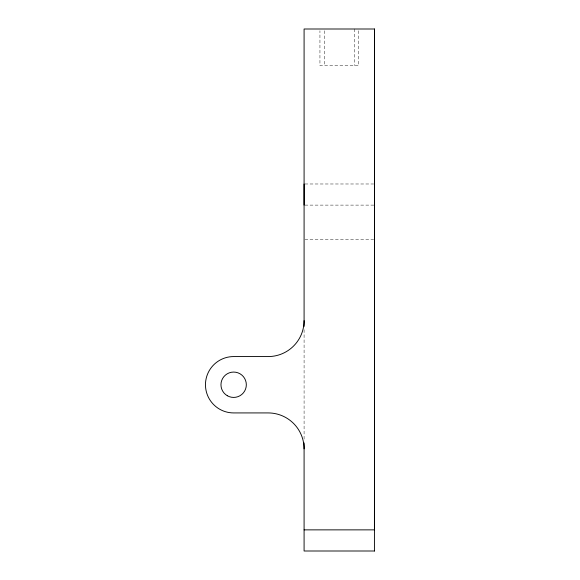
<?xml version="1.0" encoding="UTF-8"?>
<svg xmlns="http://www.w3.org/2000/svg" width="580" height="580" viewBox="0 0 580 580"><rect width="100%" height="100%" fill="white"/><g stroke="black" fill="none" stroke-linecap="round" stroke-linejoin="round"><path stroke-width="0.43" stroke-dasharray="2.9 2.17" d="M304.993 183.983L373.629 183.983M304.993 205.11L374.535 205.11M304.971 239.634L373.636 239.634M358.687 30.784L358.687 65.634L319.942 65.634L319.942 30.784M354.315 29L354.315 65.634M324.307 30.784L324.307 65.634M304.087 329.701L304.087 439.451"/><path stroke-width="0.87" d="M374.535 203.507L374.535 29L304.087 29L304.087 326.431M304.087 205.11L304.087 183.983M304.087 529.866L374.426 529.866L374.535 29L374.426 551M374.535 551L304.087 551L304.087 442.917M304.087 320.646A35.924 35.924 0 0 1 268.163 356.57L233.646 356.57A28.181 28.181 0 0 0 205.465 384.75A28.181 28.181 0 0 0 233.646 412.924L268.163 412.924A35.924 35.924 0 0 1 304.087 448.855M227.302 395.727A12.68 12.68 0 0 0 246.326 384.75A12.68 12.68 0 0 0 227.302 373.766A12.68 12.68 0 0 0 227.302 395.727"/></g></svg>
